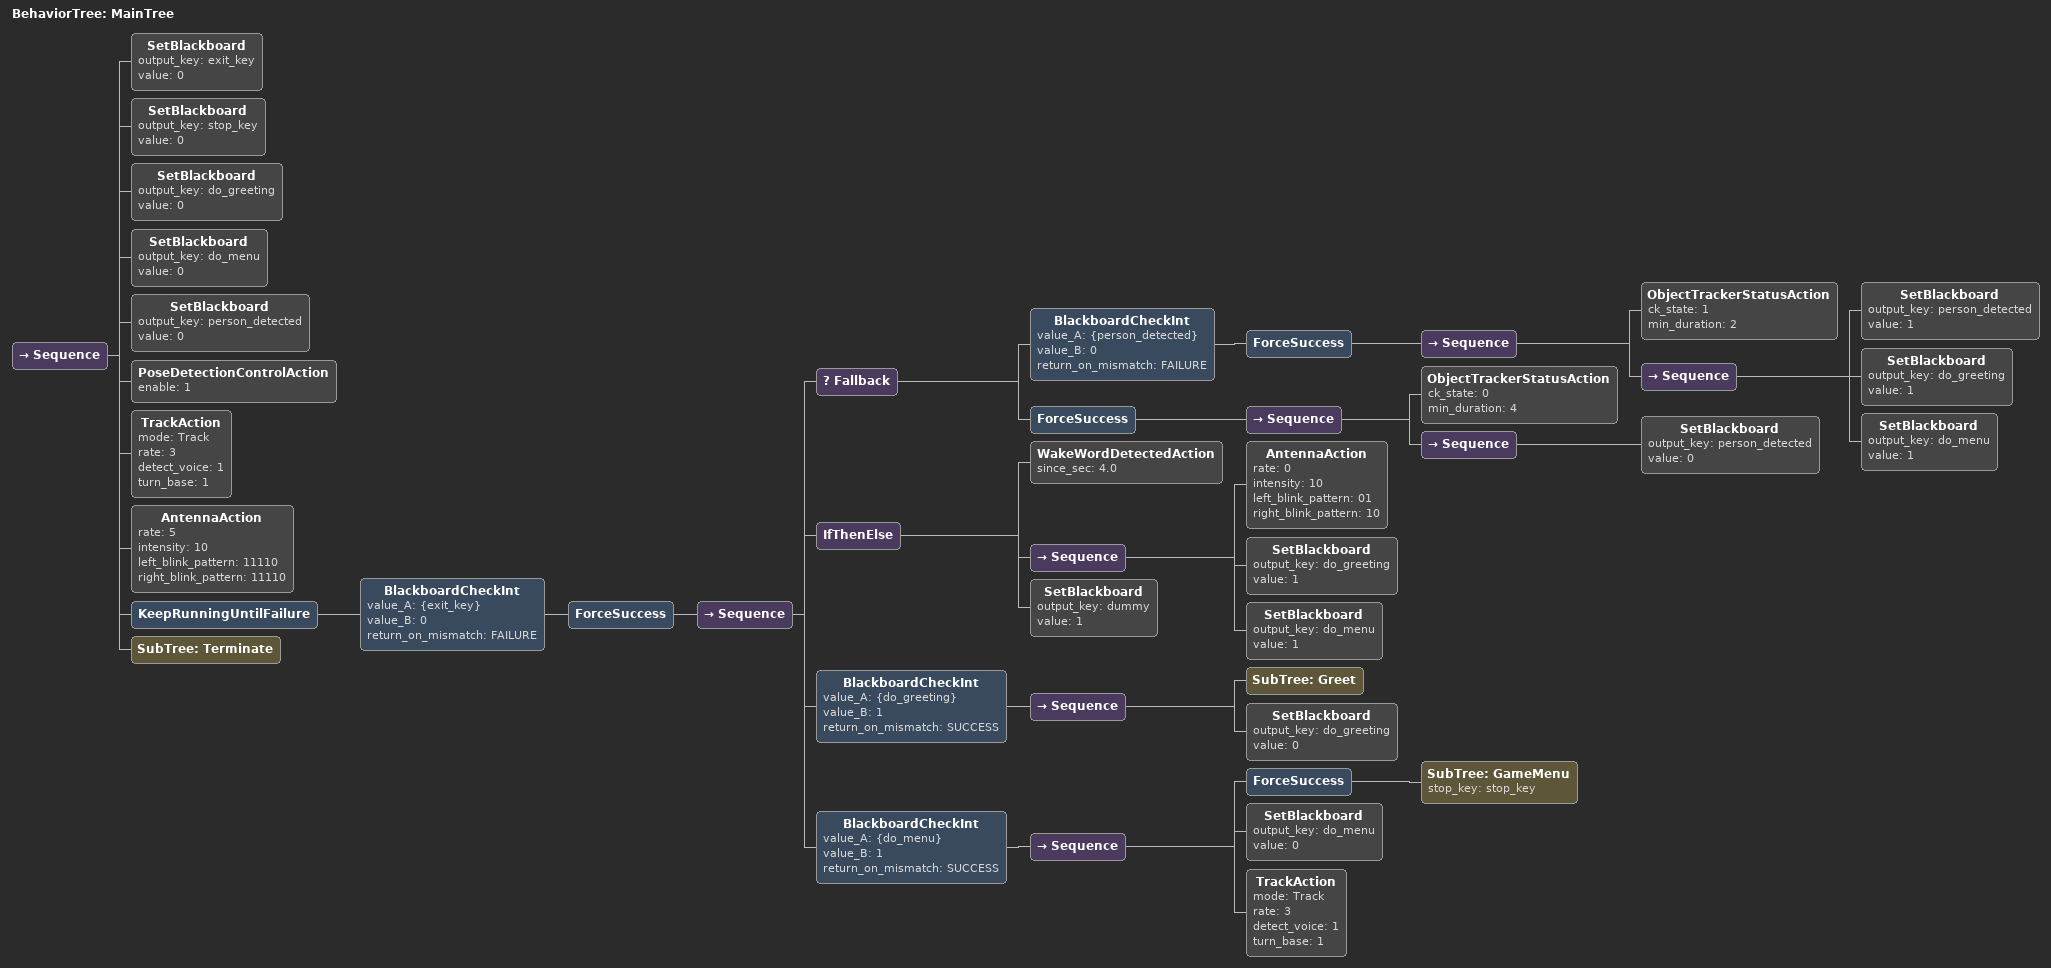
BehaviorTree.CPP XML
<BehaviorTree ID="MainTree">
	<Sequence>
		<SetBlackboard output_key="exit_key" value="0"/>
		<SetBlackboard output_key="stop_key" value="0"/>
		<SetBlackboard output_key="do_greeting" value="0"/>
		<SetBlackboard output_key="do_menu" value="0"/>
		<SetBlackboard output_key="person_detected" value="0"/>
		<PoseDetectionControlAction enable="1"/>
		<TrackAction mode="Track" rate="3" detect_voice="1" turn_base="1"/>
		<AntennaAction rate="5" intensity="10" left_blink_pattern="11110" right_blink_pattern="11110"/>

		<KeepRunningUntilFailure>
			<BlackboardCheckInt value_A="{exit_key}" value_B="0" return_on_mismatch="FAILURE">
				<ForceSuccess>
					<Sequence>

						<!-- Update person detection status and enable greeting and menu if person now detected. Apply some hysteresis... -->
						<Fallback>
							<BlackboardCheckInt value_A="{person_detected}" value_B="0" return_on_mismatch="FAILURE">
								<ForceSuccess>
									<Sequence>
										<ObjectTrackerStatusAction ck_state="1" min_duration="2"/>
										<Sequence>
											<SetBlackboard output_key="person_detected" value="1"/>
											<SetBlackboard output_key="do_greeting" value="1"/>
											<SetBlackboard output_key="do_menu" value="1"/>
										</Sequence>
									</Sequence>
								</ForceSuccess>
							</BlackboardCheckInt>
							<ForceSuccess>
								<Sequence>
									<ObjectTrackerStatusAction ck_state="0" min_duration="4"/>
									<Sequence>
										<SetBlackboard output_key="person_detected" value="0"/>
									</Sequence>
								</Sequence>
							</ForceSuccess>
						</Fallback>

						<!-- Update wake word detection and enable greeting and menu if heard -->
						<IfThenElse>
							<WakeWordDetectedAction since_sec="4.0"/>
							<!-- Detected -->
							<Sequence>
								<AntennaAction rate="0" intensity="10" left_blink_pattern="01" right_blink_pattern="10"/>
								<SetBlackboard output_key="do_greeting" value="1"/>
								<SetBlackboard output_key="do_menu" value="1"/>
							</Sequence>
							<SetBlackboard output_key="dummy" value="1"/>
						</IfThenElse>

						<!-- Do the greeting and menu if a newly detected person, or the wake word heard -->
						<BlackboardCheckInt value_A="{do_greeting}" value_B="1" return_on_mismatch="SUCCESS">
							<Sequence>
								<SubTree ID="Greet"/>
								<SetBlackboard output_key="do_greeting" value="0"/>
							</Sequence>
						</BlackboardCheckInt>

						<BlackboardCheckInt value_A="{do_menu}" value_B="1" return_on_mismatch="SUCCESS">
							<Sequence>
								<ForceSuccess>
									<SubTree ID="GameMenu" stop_key="stop_key"/>
								</ForceSuccess>
								<SetBlackboard output_key="do_menu" value="0"/>
								<TrackAction mode="Track" rate="3" detect_voice="1" turn_base="1"/>
							</Sequence>
						</BlackboardCheckInt>

					</Sequence>
				</ForceSuccess>
			</BlackboardCheckInt>
		</KeepRunningUntilFailure>
		<SubTree ID="Terminate"/>
	</Sequence>
</BehaviorTree>
